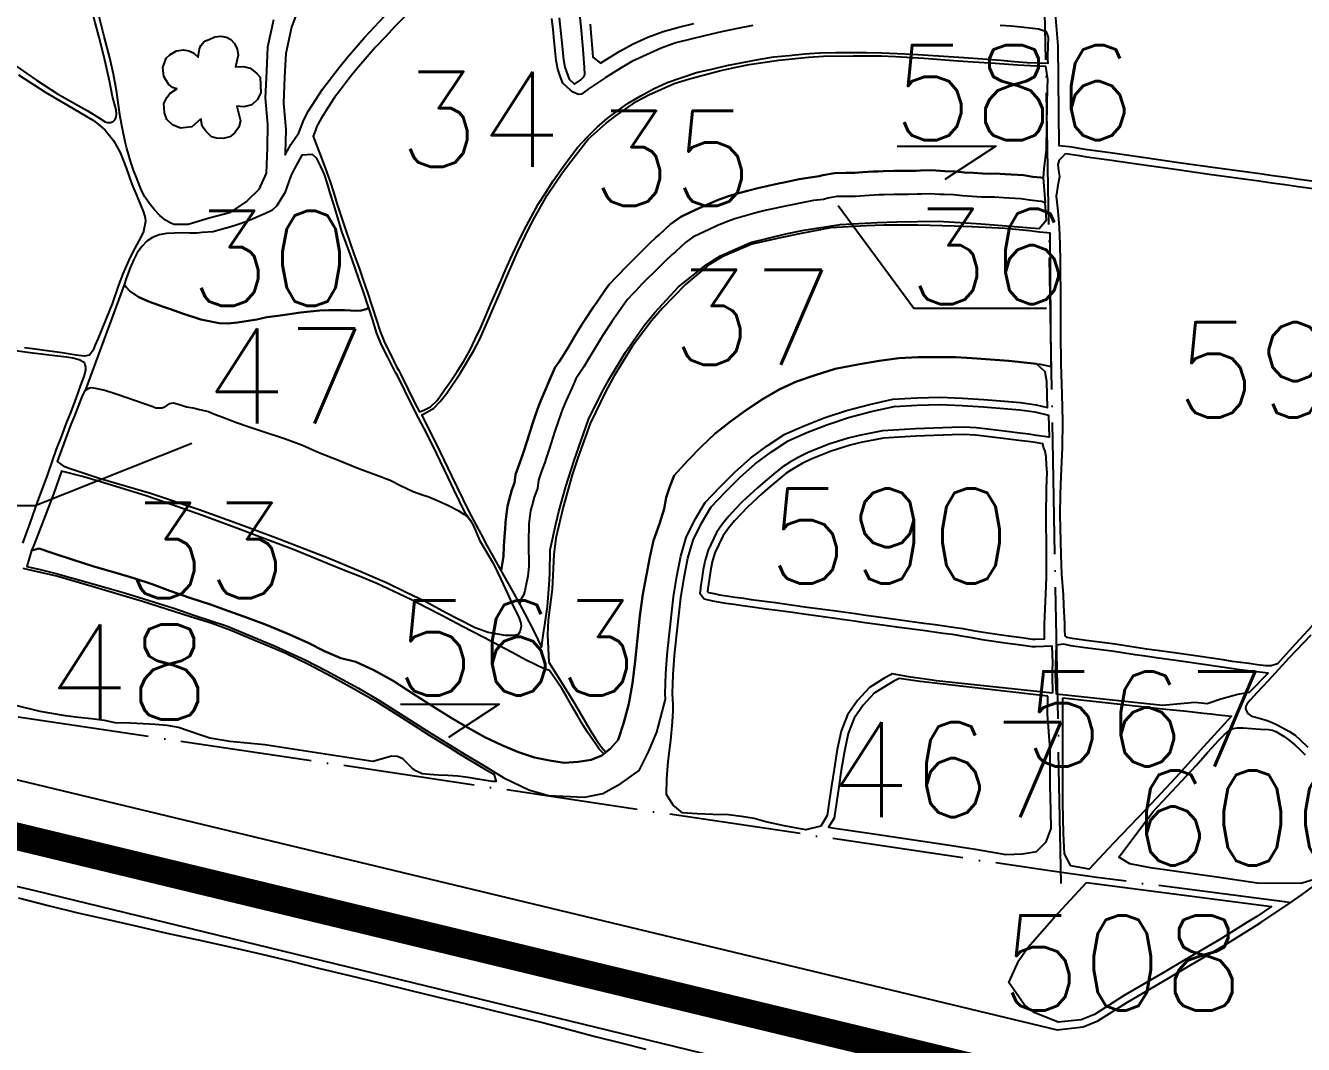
# Model space of a CAD drawing. Extents: x 725464 to 749663, y 7823017 to 7831417.
# Drawn here: x 730743 to 731442, y 7825504 to 7826061 of the extents above; entities that cross this region are included whole.
import ezdxf

# ---------------------------------------------------------------- set-up
doc = ezdxf.new("R2010")
doc.units = 0
doc.header["$MEASUREMENT"] = 0
for name, pattern in [('ACAD_ISO04W100', [30, 24, -3, 0, -3]), ('CENTER2', [1.125, 0.75, -0.125, 0.125, -0.125]), ('CONTINUO', [0]), ('LIN0', [0])]:
    doc.linetypes.add(name, pattern=pattern)
for name, color, linetype, lineweight in [('0114000011', 1, 'Continuous', 25), ('0114000011036', 5, 'Continuous', 25), ('0114000011037', 5, 'Continuous', 25)]:
    doc.layers.add(name, color=color, linetype=linetype, lineweight=lineweight)
for name, color, linetype in [('0114000011030', 5, 'Continuous'), ('0114000011032', 5, 'Continuous'), ('0114000011033', 5, 'Continuous'), ('0114000011034', 5, 'Continuous'), ('0114000011035', 5, 'Continuous'), ('0114000011047', 5, 'Continuous'), ('0114000011048', 5, 'Continuous'), ('0114000011050', 5, 'Continuous'), ('0114000011051', 5, 'Continuous'), ('0114000011068', 5, 'Continuous'), ('0114000011073', 5, 'Continuous'), ('0114000011467', 5, 'Continuous'), ('0114000011508', 5, 'Continuous'), ('0114000011557', 5, 'Continuous'), ('0114000011558', 5, 'Continuous'), ('0114000011563', 5, 'Continuous'), ('0114000011567', 5, 'Continuous'), ('0114000011573', 5, 'Continuous'), ('0114000011584', 5, 'Continuous'), ('0114000011586', 5, 'Continuous'), ('0114000011590', 5, 'Continuous'), ('0114000011591', 5, 'Continuous'), ('0114000011599', 5, 'Continuous'), ('0114000011600', 5, 'Continuous'), ('ESTRADA', 7, 'Continuous'), ('REDE_DE_LUZ', 6, 'Continuous'), ('SEM PLANTIO', 30, 'Continuous'), ('SIMBOLO ARVORE', 118, 'Continuous'), ('TEXTO_NUN_TAL', 7, 'Continuous'), ('TG', 7, 'CONTINUO')]:
    doc.layers.add(name, color=color, linetype=linetype)
doc.styles.add('SIMPLEX', font='simplex', dxfattribs={"height": 0.2})

msp = doc.modelspace()

# ---------------------------------------------------------------- linework, layer by layer
at = {"layer": '0114000011'}
for points in [[(730878.95, 7826063.88), (730875.76, 7826048.88), (730875.09, 7826035.59), (730874.42, 7826021.09), (730875.7, 7826006.58), (730875.46, 7825993.86), (730874.9, 7825979.96), (730871.07, 7825971.1), (730864.35, 7825964.76), (730854.9, 7825958.3), (730843.84, 7825955.36), (730832.4, 7825951.88), (730824.68, 7825951.93), (730822.88, 7825952.57), (730819.91, 7825954.36), (730816.85, 7825956.83), (730813.88, 7825959.98), (730811, 7825963.53), (730808.64, 7825967.07), (730806.81, 7825970.43), (730804, 7825977.6), (730802.46, 7825981.71), (730800.97, 7825985.99), (730798.77, 7825993.56), (730797.97, 7825997.07), (730796.39, 7826004.17), (730795.15, 7826010.82), (730793.13, 7826025.13), (730791.56, 7826034.07), (730789.53, 7826042.99), (730786.42, 7826054.76), (730783.24, 7826067.08)], [(730706.15, 7825656.07), (731307.59, 7825511.6), (731321.77, 7825513.18), (731329.77, 7825516.41), (731346.01, 7825526.71), (731368.42, 7825539.8), (731378.94, 7825545.97), (731398.59, 7825557.54), (731413.43, 7825566.81), (731418.93, 7825570.22), (731435.61, 7825581.4), (731441.57, 7825585.59), (731451.94, 7825593.14)], [(730717.1, 7825173.07), (730801.66, 7825222.07), (730859.56, 7825255.73), (730899, 7825278.66), (731133.08, 7825414.75), (731162.64, 7825432.44), (731226.85, 7825471.05), (730748.72, 7825587.62), (730524.46, 7825639.69)]]:
    msp.add_lwpolyline(points, dxfattribs=at)
at = {"layer": '0114000011030', "flags": 128}
msp.add_lwpolyline([(730931.09, 7825906.3), (730930.38, 7825908.44), (730928.35, 7825914.61), (730925.91, 7825921.59), (730923.46, 7825928.57), (730921.06, 7825935.28), (730918.68, 7825941.72), (730916.31, 7825948.15), (730914.11, 7825955.49), (730911.92, 7825962.83), (730910.04, 7825969.03), (730908.5, 7825974.1), (730906.95, 7825979.18), (730904.85, 7825983.61), (730902.75, 7825988.04), (730900.24, 7825990.15), (730897.33, 7825989.95), (730894.42, 7825989.75), (730892.41, 7825986.15), (730890.41, 7825982.56), (730888.57, 7825978.47), (730885.24, 7825969.28), (730883.06, 7825965.7), (730880.89, 7825962.12), (730878.07, 7825959.55), (730874.61, 7825957.99), (730871.15, 7825956.43), (730867.47, 7825954.91), (730863.79, 7825953.39), (730859.65, 7825951.93), (730855.04, 7825950.53), (730850.43, 7825949.13), (730846.05, 7825947.93), (730840.06, 7825947.59), (730837.06, 7825947.17), (730833.24, 7825947.18), (730829.3, 7825947.33), (730824.88, 7825947.25), (730820.5, 7825946.94), (730816.39, 7825946.21), (730812.81, 7825944.86), (730809.69, 7825942.73), (730806.92, 7825939.91), (730804.5, 7825936.37), (730802.44, 7825932.38), (730800.68, 7825928.2), (730799.22, 7825924.48), (730798.33, 7825921.84), (730797.41, 7825918.86), (730798.59, 7825917.46), (730800.35, 7825915.41), (730805.34, 7825912.22), (730811.24, 7825909.65), (730818.78, 7825906.84), (730823.3, 7825905.35), (730828.67, 7825903.49), (730839.22, 7825899.93), (730849.28, 7825897.93), (730854.15, 7825897.79), (730859.23, 7825898.28), (730869.82, 7825900.05), (730875.35, 7825901.16), (730881.3, 7825902.01), (730887.71, 7825902.86), (730893.8, 7825903.78), (730904.34, 7825904.87), (730909.31, 7825905.16), (730917.89, 7825905.12), (730924.32, 7825904.62), (730926.99, 7825904.85), (730929.61, 7825905.62)], close=True, dxfattribs=at)
at = {"layer": '0114000011032'}
msp.add_lwpolyline([(731446.23, 7825727.46), (731434.36, 7825714.74), (731422.89, 7825702.33), (731416.76, 7825695.8), (731413.05, 7825691.77), (731411.3, 7825689.68), (731410.82, 7825688.64), (731410.66, 7825687.19), (731411.04, 7825685.78), (731411.87, 7825684.55), (731413.07, 7825683.71), (731414.59, 7825682.99), (731416.71, 7825682.31), (731421.87, 7825680.95), (731424.81, 7825679.77), (731427.94, 7825678.31), (731434.68, 7825674.77), (731437.75, 7825672.66), (731440.31, 7825670.39), (731444.64, 7825666.13)], dxfattribs=at)
at = {"layer": '0114000011033', "flags": 128}
msp.add_lwpolyline([(730746.71, 7825773.75), (730750.85, 7825774.84), (730758.29, 7825772.26), (730769.37, 7825768.55), (730780.7, 7825765), (730792.16, 7825761.55), (730802.53, 7825758.55), (730812.67, 7825755.31), (730822.38, 7825751.57), (730833.16, 7825747.84), (730844.49, 7825744.1), (730854.54, 7825740.58), (730864.83, 7825736.89), (730875.58, 7825732.87), (730886.52, 7825728.25), (730897.54, 7825723.32), (730906.84, 7825718.61), (730915.8, 7825714.8), (730924.07, 7825712.81), (730933.91, 7825708.22), (730944.53, 7825702.32), (730955.43, 7825695.32), (730966.04, 7825688.55), (730976.09, 7825682.23), (730985.47, 7825676.74), (730994.51, 7825671.67), (731003.82, 7825667.26), (731012.94, 7825663.37), (731021.68, 7825660.48), (731029.97, 7825658.77), (731038.03, 7825657.63), (731045.66, 7825658.1), (731052.69, 7825659.18), (731058.48, 7825661.5), (731059.58, 7825662.4), (731057.12, 7825665.02), (731055.21, 7825667.71), (731050.75, 7825674.4), (731048.19, 7825678.41), (731045.4, 7825683.09), (731042.36, 7825688.45), (731039.32, 7825693.8), (731036.63, 7825698.2), (731030, 7825707.98), (731027.34, 7825708.87), (731022.1, 7825711.38), (731016.87, 7825713.88), (731009.57, 7825717.84), (731002.26, 7825721.79), (730994.74, 7825725.76), (730986.98, 7825729.74), (730979.23, 7825733.72), (730971.07, 7825738.06), (730962.91, 7825742.4), (730954.18, 7825746.79), (730944.87, 7825751.23), (730935.56, 7825755.68), (730926.72, 7825759.21), (730917.87, 7825762.74), (730908.81, 7825766.39), (730899.52, 7825770.17), (730890.24, 7825773.94), (730880.1, 7825777.8), (730869.96, 7825781.66), (730859.94, 7825785.43), (730850.04, 7825789.11), (730840.14, 7825792.8), (730829.74, 7825796.49), (730819.34, 7825800.18), (730809.4, 7825803.49), (730799.92, 7825806.44), (730790.44, 7825809.38), (730782.52, 7825811.77), (730774.6, 7825814.15), (730763.1, 7825817.13), (730758.92, 7825804.96), (730753.3, 7825790.25), (730747.88, 7825776.66), (730746.71, 7825773.75)], close=True, dxfattribs=at)
at = {"layer": '0114000011034', "flags": 128}
for points in [[(730951.19, 7826066.07), (730945.56, 7826060.34), (730940.17, 7826054.6), (730934.79, 7826048.86), (730930.2, 7826043.58), (730925.62, 7826038.3), (730921.12, 7826032.8), (730916.73, 7826027.09), (730912.33, 7826021.38), (730908.72, 7826015.66), (730905.11, 7826009.94), (730902.78, 7826005.71), (730901.73, 7826002.97), (730900.68, 7826000.24), (730902.56, 7825995.26), (730904.44, 7825990.28), (730906.32, 7825985.29), (730908.2, 7825980.3), (730910.08, 7825975.31), (730911.98, 7825969.08), (730913.87, 7825962.86), (730915.99, 7825956.26), (730918.33, 7825949.27), (730920.67, 7825942.28), (730923.13, 7825935.39), (730925.59, 7825928.51), (730928.05, 7825921.43), (730930.51, 7825914.15), (730932.98, 7825906.88), (730935.11, 7825900.19), (730937.25, 7825893.5), (730939.92, 7825886.97), (730943.11, 7825880.58), (730946.31, 7825874.18), (730947.51, 7825872.03), (730948.72, 7825869.88), (730956.34, 7825854.14), (730958.87, 7825849.55), (730961.21, 7825850.48), (730964.88, 7825852.29), (730968.54, 7825855.76), (730972.17, 7825860.9), (730975.81, 7825866.03), (730979.44, 7825871.6), (730983.08, 7825877.16), (730986.35, 7825883.01), (730989.26, 7825889.14), (730992.16, 7825895.26), (730994.9, 7825901.68), (730997.63, 7825908.11), (731000.54, 7825914.82), (731003.62, 7825921.83), (731006.7, 7825928.84), (731009.72, 7825935.44), (731012.73, 7825942.04), (731016.14, 7825948.89), (731019.94, 7825956), (731023.75, 7825963.1), (731027.89, 7825969.48), (731032.02, 7825975.86), (731036.31, 7825982.06), (731040.74, 7825988.08), (731045.18, 7825994.1), (731050.58, 7825999.59), (731055.98, 7826005.08), (731061.53, 7826009.91), (731067.21, 7826014.08), (731072.9, 7826018.24), (731079.85, 7826022.19), (731086.8, 7826026.13), (731094.29, 7826029.48), (731102.33, 7826032.23), (731110.36, 7826034.99), (731118.67, 7826036.92), (731126.98, 7826038.85), (731135.44, 7826040.56), (731144.06, 7826042.07), (731152.67, 7826043.58), (731161.04, 7826044.38), (731169.4, 7826045.18), (731177.83, 7826045.71), (731186.33, 7826045.94), (731203.26, 7826046), (731211.7, 7826045.81), (731220.13, 7826045.49), (731228.56, 7826045.02), (731236.99, 7826044.56), (731245.41, 7826044.02), (731253.82, 7826043.48), (731261.79, 7826042.91), (731269.31, 7826042.32), (731276.84, 7826041.73), (731283.99, 7826041.07), (731291.14, 7826040.41), (731302.64, 7826040.12), (731302.55, 7826042.12), (731302.57, 7826044.28), (731302.72, 7826049.3), (731302.88, 7826054.32), (731301.81, 7826057.2), (731297.41, 7826058.74), (731292.58, 7826059.29), (731287.75, 7826059.83), (731282.37, 7826060.32), (731276.46, 7826060.74)], [(731141.14, 7826060.78), (731132.73, 7826059.13), (731124.06, 7826057.2), (731115.39, 7826055.27), (731107.19, 7826053.22), (731099, 7826051.18), (731090.93, 7826048.35), (731082.98, 7826044.73), (731075.03, 7826041.11), (731067.69, 7826036.6), (731060.35, 7826032.09), (731054.83, 7826028.51), (731051.13, 7826025.86), (731047.42, 7826023.22), (731045.72, 7826023.06), (731042.83, 7826024.19), (731041.36, 7826025.34), (731037.19, 7826029.19), (731035.86, 7826033.04), (731034.54, 7826036.88), (731033.61, 7826041.52), (731033.09, 7826046.97), (731032.56, 7826052.42), (731031.91, 7826058.49), (731031.26, 7826064.55)]]:
    msp.add_lwpolyline(points, dxfattribs=at)
at = {"layer": '0114000011035'}
msp.add_lwpolyline([(731299.84, 7825977.38), (731298.71, 7825977.53), (731294.36, 7825977.98), (731289.15, 7825978.8), (731279.11, 7825979.38), (731273.67, 7825979.74), (731271.05, 7825979.68), (731266.75, 7825979.78), (731261.84, 7825980.1), (731256.91, 7825980.39), (731251.79, 7825980.93), (731246.15, 7825981.16), (731243.79, 7825981.21), (731238.67, 7825981.6), (731232.89, 7825981.44), (731230.52, 7825981.3), (731225.97, 7825981.25), (731223.58, 7825981.24), (731218.3, 7825981.27), (731212.49, 7825981.07), (731209.64, 7825980.95), (731206.76, 7825980.81), (731201.35, 7825980.45), (731198.98, 7825980.26), (731196.95, 7825980.16), (731192.13, 7825980.11), (731185.76, 7825980), (731179.45, 7825978.81), (731177.44, 7825978.31), (731172.44, 7825977.67), (731166.55, 7825976.68), (731158.11, 7825974.97), (731155.26, 7825974.34), (731143.93, 7825971.79), (731138.23, 7825970.29), (731132.84, 7825968.79), (731127.35, 7825967.15), (731121.84, 7825965.15), (731116.33, 7825962.93), (731111.52, 7825960.69), (731107.13, 7825958.71), (731101.83, 7825956.17), (731096.1, 7825952.14), (731090.11, 7825946.51), (731088.35, 7825944.93), (731084.53, 7825941.33), (731080.69, 7825937.53), (731077.03, 7825933.86), (731075.18, 7825932.08), (731071.29, 7825928.22), (731068.01, 7825924.69), (731066.46, 7825923.17), (731062.64, 7825919.1), (731060.6, 7825916.35), (731055.96, 7825909.61), (731053.6, 7825906.35), (731049.46, 7825900), (731048.05, 7825897.84), (731044.04, 7825891.22), (731042.73, 7825889.02), (731040.15, 7825884.73), (731037.82, 7825880.89), (731035.17, 7825876.88), (731033.11, 7825873.83), (731030.54, 7825868.04), (731027.32, 7825860.75), (731025.2, 7825855.68), (731024.15, 7825852.98), (731022.31, 7825847.86), (731020.7, 7825842.88), (731017.48, 7825833.16), (731015.82, 7825828.06), (731015.15, 7825825.87), (731013.49, 7825821.29), (731011.35, 7825815.19), (731010.75, 7825810.62), (731009.39, 7825806.76), (731007.85, 7825801.37), (731006.96, 7825797.99), (731005.79, 7825789.16), (731005.7, 7825785.13), (731005.5, 7825783.49), (731005.13, 7825778.62), (731004.95, 7825775.97), (731004.75, 7825770.62), (731003.53, 7825762.73), (730998.99, 7825770.85), (730995.93, 7825776.46), (730992.72, 7825782.39), (730986, 7825794.9), (730979.64, 7825808.07), (730976.52, 7825814.58), (730970.4, 7825827.45), (730965.13, 7825838.21), (730960.06, 7825847.92), (730962.01, 7825848.69), (730966.74, 7825851.42), (730970.23, 7825855.16), (730973.84, 7825859.78), (730981.31, 7825870.79), (730988.57, 7825882.96), (730991.8, 7825889.24), (730997.48, 7825902.15), (731003.3, 7825915.71), (731006.3, 7825922.63), (731012.51, 7825936.78), (731018.73, 7825949.72), (731021.94, 7825955.95), (731028.59, 7825967.88), (731037.07, 7825980.29), (731041.56, 7825986.44), (731051, 7825998.62), (731061.01, 7826007.37), (731066.34, 7826011.52), (731077.66, 7826019.37), (731084.23, 7826022.73), (731098.19, 7826029.06), (731106.43, 7826031.64), (731122.86, 7826036), (731131.05, 7826037.78), (731139.18, 7826039.31), (731155.3, 7826041.85), (731171.6, 7826043.43), (731179.75, 7826043.88), (731196.07, 7826044.08), (731211.37, 7826044.05), (731219.09, 7826043.8), (731234.68, 7826042.85), (731251, 7826041.62), (731258.81, 7826041.06), (731273.74, 7826040.08), (731285.95, 7826039.18), (731296.29, 7826038.62), (731301.15, 7826038.4), (731302.23, 7826031.26), (731302.18, 7826026.73), (731302.02, 7826017.17), (731301.78, 7826006.27), (731301.52, 7825992.9), (731300.24, 7825982.28)], close=True, dxfattribs=at)
at = {"layer": '0114000011036'}
msp.add_lwpolyline([(731013.56, 7825744.53), (731016.28, 7825739.32), (731021.5, 7825729.15), (731025.63, 7825720.73), (731026.83, 7825729.68), (731027.32, 7825732.95), (731028.89, 7825743.03), (731029.82, 7825754.9), (731030.12, 7825761.1), (731030.34, 7825773.99), (731033.41, 7825788.07), (731035.12, 7825795.02), (731038.93, 7825808.72), (731043.51, 7825822.91), (731045.99, 7825830.22), (731051.35, 7825845.26), (731058.32, 7825859.7), (731062.36, 7825867.07), (731071.56, 7825882.07), (731081.68, 7825896.61), (731087.48, 7825903.77), (731100.53, 7825917.86), (731115.63, 7825929.94), (731123.49, 7825934.77), (731139.82, 7825942), (731159.18, 7825946.88), (731168.99, 7825948.85), (731188.86, 7825951.87), (731209.22, 7825953.07), (731219.95, 7825953.43), (731242.5, 7825953.68), (731263.44, 7825952.45), (731272.96, 7825951.77), (731297.77, 7825949.65), (731301.7, 7825954.49), (731301.09, 7825963.81), (731298.95, 7825964.52), (731297.18, 7825964.76), (731292.7, 7825965.23), (731287.77, 7825966), (731278.32, 7825966.55), (731273.4, 7825966.87), (731271.06, 7825966.81), (731266.17, 7825966.93), (731261.05, 7825967.26), (731255.86, 7825967.57), (731250.86, 7825968.09), (731245.74, 7825968.31), (731243.17, 7825968.36), (731238.36, 7825968.73), (731233.45, 7825968.59), (731230.99, 7825968.45), (731226.07, 7825968.39), (731223.57, 7825968.38), (731218.48, 7825968.4), (731212.97, 7825968.22), (731210.24, 7825968.11), (731207.51, 7825967.97), (731202.3, 7825967.63), (731199.82, 7825967.42), (731197.32, 7825967.3), (731192.31, 7825967.25), (731187.07, 7825967.16), (731182.2, 7825966.24), (731179.83, 7825965.65), (731174.33, 7825964.95), (731168.9, 7825964.03), (731160.76, 7825962.38), (731158.04, 7825961.79), (731146.99, 7825959.3), (731141.59, 7825957.87), (731136.4, 7825956.43), (731131.38, 7825954.94), (731126.44, 7825953.14), (731121.45, 7825951.13), (731116.87, 7825948.99), (731112.54, 7825947.05), (731108.35, 7825945.04), (731104.24, 7825942.15), (731098.81, 7825937.04), (731097.06, 7825935.47), (731093.47, 7825932.08), (731089.77, 7825928.42), (731086.04, 7825924.69), (731084.17, 7825922.88), (731080.53, 7825919.28), (731077.23, 7825915.71), (731075.64, 7825914.16), (731072.53, 7825910.85), (731071.07, 7825908.87), (731066.47, 7825902.2), (731064.21, 7825899.06), (731058.94, 7825890.99), (731055.07, 7825884.61), (731051.16, 7825878.08), (731048.69, 7825874.02), (731045.87, 7825869.74), (731044.4, 7825867.57), (731042.29, 7825862.82), (731039.14, 7825855.68), (731037.13, 7825850.87), (731036.2, 7825848.47), (731034.48, 7825843.7), (731032.93, 7825838.89), (731029.7, 7825829.15), (731028.09, 7825824.19), (731027.35, 7825821.79), (731025.6, 7825816.97), (731023.92, 7825812.19), (731023.33, 7825807.61), (731021.64, 7825802.85), (731020.25, 7825797.97), (731019.6, 7825795.5), (731018.63, 7825788.17), (731018.44, 7825777.88), (731018.59, 7825764.99), (731018.01, 7825759.7), (731017.05, 7825754.34), (731016.49, 7825751.68), (731015.64, 7825749.33), (731014.48, 7825747.29)], close=True, dxfattribs=at)
at = {"layer": '0114000011037'}
msp.add_lwpolyline([(731060.84, 7825663.44), (731063.23, 7825665.41), (731067.45, 7825670.13), (731070.54, 7825679.69), (731073.28, 7825689.84), (731075.29, 7825701.17), (731076.77, 7825713.2), (731077.99, 7825725.57), (731079.35, 7825737.97), (731080.93, 7825749.77), (731082.93, 7825760.4), (731084.88, 7825769.99), (731086.82, 7825779.06), (731090.15, 7825788.33), (731092.72, 7825796.53), (731093.76, 7825802.59), (731095.72, 7825808.66), (731098.14, 7825814.72), (731105.58, 7825822.83), (731113.05, 7825830.57), (731120.59, 7825837.57), (731128.94, 7825844.21), (731137.69, 7825850.66), (731146.75, 7825856.61), (731155.84, 7825861.93), (731165.02, 7825865.99), (731175.32, 7825869.61), (731186.18, 7825873.01), (731198.51, 7825875.32), (731210.28, 7825877.36), (731220.96, 7825878.85), (731231.63, 7825879.44), (731252.1, 7825879.3), (731261.14, 7825878.92), (731268.66, 7825878.37), (731281.19, 7825877.39), (731296.36, 7825875.68), (731298.25, 7825875.48), (731304.32, 7825874.3), (731303.7, 7825947.2), (731302.12, 7825947.34), (731297.86, 7825947.81), (731292.4, 7825948.38), (731279.06, 7825949.72), (731260.9, 7825950.66), (731251.36, 7825951.03), (731231.37, 7825951.59), (731212.71, 7825951.56), (731203.16, 7825951.27), (731183.66, 7825950.13), (731166.59, 7825946.83), (731157.98, 7825945.05), (731140.64, 7825941.25), (731124.31, 7825934.25), (731117.06, 7825929.83), (731104.37, 7825919.14), (731091.54, 7825906.04), (731085.7, 7825899.26), (731075.18, 7825885.23), (731065.36, 7825869.17), (731060.76, 7825860.76), (731052.17, 7825843.16), (731045.38, 7825824.26), (731042.42, 7825815.11), (731037.35, 7825797.4), (731033.47, 7825780.36), (731032.29, 7825771.39), (731031.47, 7825752.56), (731029.24, 7825735.57), (731028.86, 7825727.6), (731029.57, 7825712.69), (731038.58, 7825698.43), (731043.23, 7825690.81), (731052.79, 7825674.56), (731055.05, 7825670.89), (731056.56, 7825668.63), (731058.39, 7825666.05)], close=True, dxfattribs=at)
at = {"layer": '0114000011047'}
msp.add_lwpolyline([(730944.57, 7825873.26), (730941.35, 7825879.7), (730938.12, 7825886.15), (730935.4, 7825892.83), (730933.24, 7825899.59), (730931.09, 7825906.3), (730929.61, 7825905.62), (730926.99, 7825904.85), (730924.32, 7825904.62), (730917.89, 7825905.12), (730909.31, 7825905.16), (730904.34, 7825904.87), (730893.8, 7825903.78), (730887.71, 7825902.86), (730881.3, 7825902.01), (730875.35, 7825901.16), (730869.82, 7825900.05), (730859.23, 7825898.28), (730854.15, 7825897.79), (730849.28, 7825897.93), (730839.22, 7825899.93), (730828.67, 7825903.49), (730823.3, 7825905.35), (730818.78, 7825906.84), (730811.24, 7825909.65), (730805.34, 7825912.22), (730800.35, 7825915.41), (730798.59, 7825917.46), (730797.41, 7825918.86), (730776.05, 7825861.11), (730777.95, 7825862.43), (730779.11, 7825862.8), (730780.54, 7825862.66), (730786.68, 7825861.25), (730792.33, 7825859.56), (730799.32, 7825857.16), (730804.02, 7825855.52), (730808.9, 7825853.84), (730812.99, 7825852.32), (730814.7, 7825851.71), (730816.33, 7825851.61), (730818.04, 7825851.76), (730819.35, 7825852.26), (730820.6, 7825852.96), (730822.25, 7825854.03), (730823.18, 7825854.22), (730824.39, 7825854.36), (730827.66, 7825853.45), (730831.47, 7825852.2), (730835.07, 7825851.73), (730838.58, 7825850.76), (730843.46, 7825849.58), (730845.88, 7825848.62), (730852.22, 7825846.17), (730858.71, 7825843.61), (730865.63, 7825841.28), (730872.72, 7825838.91), (730885.61, 7825834.81), (730894.87, 7825831.21), (730903.75, 7825827.2), (730914.57, 7825822.97), (730925.68, 7825818.44), (730936.05, 7825814.72), (730942.76, 7825812.13), (730948.44, 7825809.17), (730955.39, 7825805.91), (730959.9, 7825804.35), (730963.95, 7825803.05), (730969.05, 7825800.9), (730974.71, 7825798.27), (730980.07, 7825795.47), (730983.07, 7825793.48), (730985.2, 7825791.84), (730986.69, 7825790.14), (730983.99, 7825793.87), (730977.61, 7825807.09), (730974.48, 7825813.6), (730968.36, 7825826.47), (730963.11, 7825837.19), (730958.39, 7825846.23), (730954.59, 7825853.23), (730946.97, 7825868.97), (730945.79, 7825871.07)], close=True, dxfattribs=at)
at = {"layer": '0114000011048'}
msp.add_lwpolyline([(730741.85, 7825764.01), (730745.03, 7825763.29), (730760.97, 7825759.57), (730780.38, 7825754.05), (730807.42, 7825746.04), (730833.58, 7825737.64), (730844.84, 7825734.04), (730855.23, 7825730.35), (730864.42, 7825726.51), (730869.17, 7825724.51), (730879.7, 7825720.12), (730885.7, 7825717.5), (730898.1, 7825711.43), (730910.51, 7825704.99), (730922.8, 7825698.27), (730934.96, 7825691.27), (730946.83, 7825683.83), (730958.41, 7825676.3), (730964.21, 7825672.69), (730969.81, 7825669.23), (730975.21, 7825665.86), (730980.43, 7825662.64), (730985.55, 7825659.63), (730990.38, 7825656.68), (730995.01, 7825653.98), (730999.43, 7825651.28), (731000.77, 7825647.35), (730998.56, 7825647.34), (730995.35, 7825647.83), (730990.71, 7825648.72), (730985.47, 7825649.56), (730979.85, 7825650.2), (730974.26, 7825650.61), (730969.02, 7825650.9), (730964.31, 7825651.14), (730960.34, 7825651.61), (730957.21, 7825652.94), (730954.78, 7825654.67), (730952.99, 7825656.56), (730951.33, 7825658.2), (730949.71, 7825659.68), (730946.88, 7825661.02), (730943.47, 7825661.24), (730936.65, 7825659.17), (730933.32, 7825658.23), (730893.11, 7825664.49), (730874.27, 7825667.48), (730855.09, 7825669.28), (730844.21, 7825671.04), (730838.76, 7825672.79), (730832.92, 7825674.92), (730826.98, 7825676.89), (730820.77, 7825678.04), (730814.34, 7825678.52), (730807.74, 7825678.83), (730800.82, 7825679.22), (730792.46, 7825679.49), (730786.61, 7825680.73), (730779.43, 7825681.63), (730772.28, 7825682.41), (730765.28, 7825683.28), (730751.32, 7825685.61), (730738.1, 7825688.83)], dxfattribs=at)
at = {"layer": '0114000011050'}
msp.add_lwpolyline([(730734.52, 7826041.18), (730744.12, 7826034.4), (730749.39, 7826030.79), (730760.87, 7826023.4), (730772.15, 7826017.01), (730777.06, 7826014.24), (730780.96, 7826011.91), (730783.82, 7826010.02), (730786.94, 7826008.01), (730788.24, 7826007.64), (730789.88, 7826007.67), (730791.27, 7826008.16), (730792.42, 7826009.33), (730792.99, 7826010.72), (730793.19, 7826012.36), (730792.89, 7826014.62), (730791.03, 7826021.98), (730789.29, 7826030.51), (730786.34, 7826043.32), (730783.58, 7826054.2), (730779.18, 7826071.21)], dxfattribs=at)
at = {"layer": '0114000011051'}
msp.add_lwpolyline([(730739.62, 7826033.76), (730754.54, 7826024.04), (730764.07, 7826018.46), (730772.57, 7826013.56), (730780.53, 7826008.81), (730784.03, 7826006.08), (730786.96, 7826003.42), (730789.37, 7826000.64), (730791.51, 7825997.79), (730795.14, 7825991.36), (730798.5, 7825982.82), (730801.54, 7825973.97), (730803.09, 7825970.12), (730805.94, 7825963.63), (730807.95, 7825958.68), (730808.84, 7825955.47), (730808.95, 7825953.48), (730807.9, 7825948.12), (730806.47, 7825945.04), (730803.24, 7825938.92), (730800.4, 7825933.69), (730796.54, 7825924.89), (730794.19, 7825918.74), (730790.74, 7825908.57), (730787.83, 7825901.4), (730784.84, 7825893.73), (730783.13, 7825889.72), (730781.56, 7825886.07), (730780.38, 7825883.2), (730778.4, 7825880.52), (730775.72, 7825879.88), (730771.01, 7825880.48), (730763.4, 7825881.66), (730753.83, 7825883.02), (730748.65, 7825883.66), (730742.86, 7825884.47)], dxfattribs=at)
at = {"layer": '0114000011068'}
msp.add_lwpolyline([(730728.68, 7825884.34), (730744.4, 7825882.14), (730756.4, 7825880.59), (730765.76, 7825879.52), (730769.29, 7825878.93), (730772.66, 7825878.08), (730775.38, 7825876.64), (730775.83, 7825875.19), (730776.24, 7825873.86), (730776.17, 7825872.3), (730775.24, 7825868.79), (730773.48, 7825864.01), (730770.91, 7825856.73), (730767.71, 7825848.54), (730765.88, 7825843.76), (730762.93, 7825835.77), (730760.15, 7825829.08), (730755.54, 7825815.71), (730754.17, 7825811.81), (730749.87, 7825800.56), (730745.68, 7825788.62), (730741.65, 7825777.72)], dxfattribs=at)
at = {"layer": '0114000011073'}
msp.add_lwpolyline([(731305.16, 7826082.53), (731307.9, 7826049.54), (731308.42, 7825995.02), (731314.22, 7825994.52), (731316.6, 7825994.12), (731320.44, 7825993.53), (731324.25, 7825992.93), (731336.59, 7825991.27), (731342.87, 7825990.39), (731355.52, 7825988.57), (731374.05, 7825985.88), (731391.33, 7825983.46), (731418.34, 7825979.76), (731425.59, 7825978.75), (731432.85, 7825977.74), (731439.94, 7825976.73), (731446.84, 7825975.71)], dxfattribs=at)
at = {"layer": '0114000011467', "flags": 128}
msp.add_lwpolyline([(731302.52, 7825694.09), (731245.29, 7825700.51), (731232.66, 7825702.07), (731221.14, 7825703.71), (731218.33, 7825702.22), (731215.44, 7825700.58), (731207.49, 7825695.7), (731201.53, 7825689.12), (731196.49, 7825681.94), (731193.37, 7825673.69), (731191.19, 7825664.03), (731189.52, 7825653.59), (731188.18, 7825644.48), (731186.89, 7825635.82), (731185.56, 7825627.4), (731182.56, 7825622.31), (731185.86, 7825621.87), (731203.55, 7825619.26), (731246.3, 7825612.92), (731262.69, 7825610.41), (731279.58, 7825607.53), (731288.64, 7825607.72), (731296.3, 7825609.11), (731301.53, 7825614.33), (731304.31, 7825621.63), (731304.21, 7825631.36), (731303.77, 7825645.35), (731303.68, 7825665.12), (731302.29, 7825684.1)], close=True, dxfattribs=at)
at = {"layer": '0114000011508', "flags": 128}
msp.add_lwpolyline([(731323.69, 7825592.11), (731424.75, 7825578.93), (731416.76, 7825573.59), (731411.32, 7825570.21), (731396.51, 7825560.96), (731376.91, 7825549.42), (731366.4, 7825543.25), (731343.93, 7825530.12), (731327.94, 7825519.98), (731320.78, 7825517.09), (731308.15, 7825515.69), (731295.03, 7825521.02), (731289.62, 7825525.36), (731281.13, 7825537.43), (731286.58, 7825549.56), (731291.56, 7825556.66), (731306.02, 7825572.94)], close=True, dxfattribs=at)
at = {"layer": '0114000011557', "flags": 128}
msp.add_lwpolyline([(731035.24, 7826064.95), (731036.54, 7826052.83), (731037.58, 7826042.11), (731038.41, 7826037.93), (731040.64, 7826031.45), (731043.69, 7826028.63), (731047.12, 7826031.04), (731048.66, 7826032.62), (731049.24, 7826033.77), (731049.06, 7826037.87), (731048.79, 7826042.42), (731048.37, 7826047.83), (731047.31, 7826059.98), (731045, 7826080.41)], dxfattribs=at)
at = {"layer": '0114000011558', "flags": 128}
msp.add_lwpolyline([(731052.25, 7826061.43), (731052.72, 7826054.57), (731053.2, 7826048.29), (731053.72, 7826043.35), (731057.87, 7826040.06), (731062.79, 7826043.27), (731068.49, 7826046.76), (731075.77, 7826050.79), (731083.78, 7826054.29), (731092.15, 7826057.53), (731100.75, 7826059.83), (731108.87, 7826061.89)], dxfattribs=at)
at = {"layer": '0114000011563', "flags": 128}
msp.add_lwpolyline([(730976.09, 7825682.23), (730966.04, 7825688.55), (730955.43, 7825695.32), (730944.53, 7825702.32), (730933.91, 7825708.22), (730924.07, 7825712.81), (730915.8, 7825714.8), (730906.84, 7825718.61), (730897.54, 7825723.32), (730886.52, 7825728.25), (730875.58, 7825732.87), (730864.83, 7825736.89), (730854.54, 7825740.58), (730844.49, 7825744.1), (730833.16, 7825747.84), (730822.38, 7825751.57), (730812.67, 7825755.31), (730802.53, 7825758.55), (730792.16, 7825761.55), (730780.7, 7825765), (730769.37, 7825768.55), (730758.29, 7825772.26), (730750.85, 7825774.84), (730746.7, 7825773.75), (730744.09, 7825764.88), (730751.45, 7825763.24), (730760.09, 7825761.18), (730768.52, 7825758.8), (730777.59, 7825756.18), (730787.39, 7825753.49), (730797.47, 7825750.45), (730808.01, 7825747.28), (730824.41, 7825742.09), (730835.38, 7825738.38), (730853.23, 7825732.5), (730879.96, 7825721.44), (730896.39, 7825713.88), (730907.91, 7825707.93), (730925.43, 7825698.31), (730936.59, 7825691.88), (730952.66, 7825681.67), (730962.73, 7825675.2), (730973.25, 7825668.6), (730983.74, 7825662.2), (730993.2, 7825656.66), (731005.04, 7825649.42), (731018.58, 7825642.79), (731029.32, 7825639.73), (731049.13, 7825638.81), (731059.03, 7825640.82), (731068.97, 7825646.21), (731078.93, 7825653.29), (731084.16, 7825663.62), (731088.62, 7825674.25), (731093.34, 7825692.46), (731093.15, 7825695.52), (731093.58, 7825706.16), (731094.25, 7825716.61), (731095.39, 7825726.83), (731097.82, 7825748.36), (731099.59, 7825759.58), (731101.76, 7825770.48), (731104.76, 7825780.82), (731109.47, 7825790.5), (731115.1, 7825799.94), (731123.22, 7825808.41), (731131.3, 7825816.42), (731139.88, 7825824.13), (731149.05, 7825830.88), (731158.64, 7825837.24), (731169.21, 7825841.83), (731180.16, 7825846.18), (731192.35, 7825850.23), (731204.88, 7825853.51), (731217.8, 7825856.45), (731230.84, 7825857.22), (731243.53, 7825857.54), (731255.89, 7825856.99), (731267.52, 7825856.22), (731278.82, 7825855.32), (731287.6, 7825854.52), (731296.14, 7825853.38), (731302.26, 7825851.93), (731302, 7825866.11), (731301.11, 7825871.41), (731296.36, 7825875.68), (731281.19, 7825877.39), (731268.66, 7825878.37), (731261.14, 7825878.92), (731252.1, 7825879.3), (731231.63, 7825879.44), (731220.96, 7825878.85), (731210.28, 7825877.36), (731198.51, 7825875.32), (731186.18, 7825873.01), (731175.32, 7825869.61), (731165.02, 7825865.99), (731155.84, 7825861.93), (731146.75, 7825856.61), (731137.69, 7825850.66), (731128.94, 7825844.21), (731120.59, 7825837.57), (731113.05, 7825830.57), (731105.58, 7825822.83), (731098.14, 7825814.72), (731095.72, 7825808.66), (731093.76, 7825802.59), (731092.72, 7825796.53), (731090.15, 7825788.33), (731086.82, 7825779.06), (731084.88, 7825769.99), (731082.93, 7825760.4), (731080.93, 7825749.77), (731079.35, 7825737.97), (731077.99, 7825725.57), (731076.77, 7825713.2), (731075.29, 7825701.17), (731073.28, 7825689.84), (731070.54, 7825679.69), (731067.45, 7825670.13), (731063.23, 7825665.41), (731058.48, 7825661.5), (731052.69, 7825659.18), (731045.66, 7825658.1), (731038.03, 7825657.63), (731029.97, 7825658.77), (731021.68, 7825660.48), (731012.94, 7825663.37), (731003.82, 7825667.26), (730994.51, 7825671.67), (730985.47, 7825676.74)], close=True, dxfattribs=at)
at = {"layer": '0114000011567'}
msp.add_lwpolyline([(731310.77, 7825693.16), (731365.2, 7825687.06), (731378.47, 7825685.82), (731387.63, 7825684.78), (731391.64, 7825684.35), (731395.75, 7825683.79), (731402.9, 7825683.1), (731387.57, 7825666.37), (731372.21, 7825649.42), (731356.22, 7825632.31), (731338.46, 7825613.61), (731325.02, 7825599.42), (731315.01, 7825601.26), (731311.64, 7825607.84), (731311.05, 7825618.84), (731310.65, 7825635.7), (731310.73, 7825653.58), (731310.69, 7825674.66)], close=True, dxfattribs=at)
at = {"layer": '0114000011573', "flags": 128}
msp.add_lwpolyline([(730739.5, 7825583.84), (730755.76, 7825579.62), (730772.03, 7825575.59), (730788.31, 7825571.94), (730804.5, 7825568.23), (730820.66, 7825564.48), (730837.78, 7825560.76), (730855.08, 7825556.94), (730872.7, 7825552.95), (730888.61, 7825549.07), (730903.68, 7825545.25), (730920.55, 7825541.21), (730937.22, 7825537.2), (730953.45, 7825533.24), (730969.04, 7825529.49), (730984.31, 7825525.84), (730999.1, 7825522.16), (731013.42, 7825518.62), (731026.81, 7825515.4), (731040.73, 7825511.78), (731054.92, 7825507.95), (731068.96, 7825504.41), (731082.68, 7825501)], dxfattribs=at)
at = {"layer": '0114000011584', "flags": 128}
msp.add_lwpolyline([(730898.18, 7826085.05), (730888.81, 7826059.84), (730885.75, 7826045.43), (730885.1, 7826032.48), (730884.44, 7826018.25), (730885.72, 7826003.79), (730885.47, 7825990.82), (730885.44, 7825990.08), (730888.56, 7825995.67), (730892.82, 7826002.09), (730895.51, 7826009.09), (730898.22, 7826014.01), (730905.76, 7826025.97), (730914.86, 7826037.78), (730919.5, 7826043.45), (730928.85, 7826054.22), (730939.79, 7826065.88)], dxfattribs=at)
at = {"layer": '0114000011586'}
msp.add_lwpolyline([(731003.53, 7825762.73), (731004.75, 7825770.62), (731004.95, 7825775.97), (731005.13, 7825778.62), (731005.5, 7825783.49), (731005.7, 7825785.13), (731005.79, 7825789.16), (731006.96, 7825797.99), (731007.85, 7825801.37), (731009.39, 7825806.76), (731010.75, 7825810.62), (731011.35, 7825815.19), (731013.49, 7825821.29), (731015.15, 7825825.87), (731015.82, 7825828.06), (731017.48, 7825833.16), (731020.7, 7825842.88), (731022.31, 7825847.86), (731024.15, 7825852.98), (731025.2, 7825855.68), (731027.32, 7825860.75), (731030.54, 7825868.04), (731033.11, 7825873.83), (731035.17, 7825876.88), (731037.82, 7825880.89), (731040.15, 7825884.73), (731042.73, 7825889.02), (731044.04, 7825891.22), (731048.05, 7825897.84), (731049.46, 7825900), (731053.6, 7825906.35), (731055.96, 7825909.61), (731060.6, 7825916.35), (731062.64, 7825919.1), (731066.46, 7825923.17), (731068.01, 7825924.69), (731071.29, 7825928.22), (731075.18, 7825932.08), (731077.03, 7825933.86), (731080.69, 7825937.53), (731084.53, 7825941.33), (731088.35, 7825944.93), (731090.11, 7825946.51), (731096.1, 7825952.14), (731101.83, 7825956.17), (731107.13, 7825958.71), (731111.52, 7825960.69), (731116.33, 7825962.93), (731121.84, 7825965.15), (731127.35, 7825967.15), (731132.84, 7825968.79), (731138.23, 7825970.29), (731143.93, 7825971.79), (731155.26, 7825974.34), (731158.11, 7825974.97), (731166.55, 7825976.68), (731172.44, 7825977.67), (731177.44, 7825978.31), (731179.45, 7825978.81), (731185.76, 7825980), (731192.13, 7825980.11), (731196.95, 7825980.16), (731198.98, 7825980.26), (731201.35, 7825980.45), (731206.76, 7825980.81), (731209.64, 7825980.95), (731212.49, 7825981.07), (731218.3, 7825981.27), (731223.58, 7825981.24), (731225.97, 7825981.25), (731230.52, 7825981.3), (731232.89, 7825981.44), (731238.67, 7825981.6), (731243.79, 7825981.21), (731246.15, 7825981.16), (731251.79, 7825980.93), (731256.91, 7825980.39), (731261.84, 7825980.1), (731266.75, 7825979.78), (731271.05, 7825979.68), (731273.67, 7825979.74), (731279.11, 7825979.38), (731289.15, 7825978.8), (731294.36, 7825977.98), (731298.71, 7825977.53), (731299.84, 7825977.38), (731301.09, 7825963.81), (731298.95, 7825964.52), (731297.18, 7825964.76), (731292.7, 7825965.23), (731287.77, 7825966), (731278.32, 7825966.55), (731273.4, 7825966.87), (731271.06, 7825966.81), (731266.17, 7825966.93), (731261.05, 7825967.26), (731255.86, 7825967.57), (731250.86, 7825968.09), (731245.74, 7825968.31), (731243.17, 7825968.36), (731238.36, 7825968.73), (731233.45, 7825968.59), (731230.99, 7825968.45), (731226.07, 7825968.39), (731223.57, 7825968.38), (731218.48, 7825968.4), (731212.97, 7825968.22), (731210.24, 7825968.11), (731207.51, 7825967.97), (731202.3, 7825967.63), (731199.82, 7825967.42), (731197.32, 7825967.3), (731192.31, 7825967.25), (731187.07, 7825967.16), (731182.2, 7825966.24), (731179.83, 7825965.65), (731174.33, 7825964.95), (731168.9, 7825964.03), (731160.76, 7825962.38), (731158.04, 7825961.79), (731146.99, 7825959.3), (731141.59, 7825957.87), (731136.4, 7825956.43), (731131.38, 7825954.94), (731126.44, 7825953.14), (731121.45, 7825951.13), (731116.87, 7825948.99), (731112.54, 7825947.05), (731108.35, 7825945.04), (731104.24, 7825942.15), (731098.81, 7825937.04), (731097.06, 7825935.47), (731093.47, 7825932.08), (731089.77, 7825928.42), (731086.04, 7825924.69), (731084.17, 7825922.88), (731080.53, 7825919.28), (731077.23, 7825915.71), (731075.64, 7825914.16), (731072.53, 7825910.85), (731071.07, 7825908.87), (731066.47, 7825902.2), (731064.21, 7825899.06), (731058.94, 7825890.99), (731055.07, 7825884.61), (731051.16, 7825878.08), (731048.69, 7825874.02), (731045.87, 7825869.74), (731044.4, 7825867.57), (731042.29, 7825862.82), (731039.14, 7825855.68), (731037.13, 7825850.87), (731036.2, 7825848.47), (731034.48, 7825843.7), (731032.93, 7825838.89), (731029.7, 7825829.15), (731028.09, 7825824.19), (731027.35, 7825821.79), (731025.6, 7825816.97), (731023.92, 7825812.19), (731023.33, 7825807.61), (731021.64, 7825802.85), (731020.25, 7825797.97), (731019.6, 7825795.5), (731018.63, 7825788.17), (731018.44, 7825777.88), (731018.59, 7825764.99), (731018.01, 7825759.7), (731017.05, 7825754.34), (731016.49, 7825751.68), (731015.64, 7825749.33), (731014.48, 7825747.29), (731013.56, 7825744.53), (731011.51, 7825748.45)], close=True, dxfattribs=at)
at = {"layer": '0114000011590', "linetype": 'CONTINUO', "flags": 128}
msp.add_lwpolyline([(731215.2, 7825736.64), (731221.79, 7825735.75), (731234.6, 7825734), (731240.94, 7825733.13), (731245.81, 7825732.47), (731250.68, 7825731.82), (731255.94, 7825731), (731261.61, 7825730.01), (731267.28, 7825729.01), (731272.18, 7825728.29), (731277.09, 7825727.58), (731282.45, 7825726.82), (731288.26, 7825726.02), (731294.07, 7825725.23), (731295.63, 7825725.26), (731300.61, 7825725.44), (731300.6, 7825727.69), (731300.69, 7825733.21), (731300.9, 7825737.51), (731301.11, 7825741.82), (731301.58, 7825754.14), (731301.67, 7825759.44), (731301.79, 7825769.69), (731301.77, 7825780.01), (731301.65, 7825785.79), (731301.53, 7825791.57), (731301.6, 7825797.21), (731301.68, 7825802.86), (731301.8, 7825807.79), (731301.96, 7825812.03), (731302.12, 7825816.26), (731301.84, 7825820.56), (731301.55, 7825824.85), (731301.01, 7825828.04), (731300.2, 7825830.13), (731299.8, 7825832.05), (731295.68, 7825832.63), (731291.57, 7825833.22), (731286.69, 7825833.87), (731281.03, 7825834.61), (731269.15, 7825836.03), (731262.92, 7825836.72), (731256.58, 7825837.04), (731250.13, 7825836.99), (731230.26, 7825836.24), (731218.29, 7825835.47), (731212.54, 7825835.08), (731200.13, 7825832.63), (731194.43, 7825831.21), (731184.06, 7825827.98), (731173.07, 7825823.6), (731168.15, 7825821.21), (731163.78, 7825818.62), (731159.42, 7825816.02), (731155, 7825812.31), (731150.57, 7825808.6), (731146.33, 7825804.88), (731138.19, 7825797.4), (731134.62, 7825793.62), (731131.05, 7825789.84), (731127.79, 7825785.82), (731124.82, 7825781.56), (731120.41, 7825772.35), (731118.97, 7825767.4), (731117.91, 7825762.5), (731117.24, 7825757.65), (731116.57, 7825752.8), (731116.46, 7825752.1), (731116.35, 7825751.4), (731116.82, 7825750.78), (731119.91, 7825750.14), (731122.99, 7825749.5), (731126.83, 7825748.85), (731131.41, 7825748.21), (731136, 7825747.56), (731140.27, 7825746.95), (731148.97, 7825745.74), (731153.59, 7825745.17), (731162.18, 7825744), (731170.82, 7825742.77), (731186.69, 7825740.62), (731191.9, 7825739.89), (731197.33, 7825739.13), (731202.97, 7825738.33), (731208.6, 7825737.53)], close=True, dxfattribs=at)
at = {"layer": '0114000011591', "linetype": 'CONTINUO', "flags": 128}
msp.add_lwpolyline([(731312.22, 7825990.67), (731313.72, 7825990.54), (731315.97, 7825990.17), (731319.82, 7825989.57), (731323.67, 7825988.97), (731336.05, 7825987.3), (731342.31, 7825986.43), (731354.95, 7825984.61), (731373.48, 7825981.92), (731390.78, 7825979.49), (731417.79, 7825975.79), (731425.04, 7825974.78), (731432.29, 7825973.78), (731439.36, 7825972.77), (731446.25, 7825971.75), (731453.13, 7825970.74), (731460.04, 7825969.79), (731466.95, 7825968.84), (731473.88, 7825967.86), (731487.79, 7825965.85), (731501, 7825964.03), (731514.45, 7825962.07), (731535.77, 7825959.37), (731543.18, 7825958.38), (731558.27, 7825956.09), (731574.1, 7825953.72), (731581.8, 7825952.61), (731589.29, 7825951.58), (731602.93, 7825949.66), (731609.08, 7825948.76), (731614.89, 7825947.94), (731620.35, 7825947.18), (731625.81, 7825946.43), (731628.9, 7825946.12), (731631.99, 7825945.81), (731634.19, 7825945.2), (731635.51, 7825944.3), (731636.83, 7825943.4), (731636.43, 7825942.08), (731636.02, 7825940.75), (731634.56, 7825938.7), (731632.06, 7825935.91), (731629.56, 7825933.13), (731626.93, 7825930.05), (731624.29, 7825926.97), (731617.03, 7825918.83), (731607.78, 7825908.98), (731597.19, 7825897.98), (731586.5, 7825886.72), (731576.59, 7825875.81), (731571.48, 7825870.26), (731566.22, 7825864.62), (731560.95, 7825858.97), (731556.48, 7825853.88), (731547.71, 7825843.88), (731543.59, 7825839.15), (731535.51, 7825830.11), (731531.55, 7825825.79), (731523.42, 7825816.69), (731519.31, 7825812.07), (731508.59, 7825800.25), (731503.13, 7825794.32), (731497.58, 7825788.35), (731492.04, 7825782.38), (731486.98, 7825776.75), (731481.93, 7825771.12), (731476.99, 7825765.68), (731472.17, 7825760.42), (731463.21, 7825750.68), (731454.95, 7825741.6), (731450.87, 7825736.93), (731446.8, 7825732.27), (731442.47, 7825727.56), (731438.14, 7825722.85), (731434.39, 7825718.75), (731431.2, 7825715.24), (731428.01, 7825711.74), (731424.58, 7825710.65), (731421.85, 7825710.58), (731416.94, 7825711.24), (731412.52, 7825711.81), (731408.1, 7825712.39), (731403.36, 7825713.05), (731398.31, 7825713.8), (731378.1, 7825716.79), (731373.06, 7825717.53), (731362.26, 7825719.02), (731356.51, 7825719.77), (731350.76, 7825720.59), (731345.01, 7825721.48), (731339.26, 7825722.36), (731333.69, 7825723.09), (731323.42, 7825724.47), (731315.76, 7825725.56), (731313.03, 7825726.11), (731311.92, 7825727.02), (731311.82, 7825730.27), (731311.71, 7825733.51), (731311.28, 7825743.7), (731311.02, 7825749.4), (731310.18, 7825760.78), (731309.69, 7825771.31), (731309.24, 7825793.28), (731309.35, 7825804.3), (731309.77, 7825814.34), (731310.45, 7825829.78), (731310.71, 7825844.47), (731310.29, 7825859.19), (731309.76, 7825875.76), (731309.53, 7825892.11), (731309.65, 7825903.28), (731309.63, 7825914.96), (731309.48, 7825926.48), (731309.46, 7825931.46), (731309.28, 7825941.13), (731308.87, 7825950.36), (731308.52, 7825954.78), (731308.18, 7825959.21), (731307.23, 7825967.48), (731308.27, 7825974.51), (731308.97, 7825978.24), (731308.55, 7825981.49), (731308.12, 7825984.74), (731308.77, 7825987.23), (731310.5, 7825988.95)], close=True, dxfattribs=at)
at = {"layer": '0114000011599'}
msp.add_lwpolyline([(730999.25, 7825766.31), (731003.27, 7825757.96), (731006.94, 7825750.15), (731010.16, 7825743.25), (731013.09, 7825737.25), (731014.19, 7825733.99), (731014.19, 7825733.99), (731014.4, 7825732.09), (731014.13, 7825730.61), (731013.76, 7825729.23), (731012.76, 7825727.75), (731010.8, 7825727.28), (731008.52, 7825727.28), (731005.97, 7825727.16), (730996.39, 7825728.86), (730989.22, 7825731.44), (730979.93, 7825736.16), (730973.31, 7825739.6), (730962.35, 7825745.64), (730951.51, 7825750.72), (730941.1, 7825755.79), (730925.45, 7825762.49), (730908.98, 7825769.49), (730880.17, 7825780.58), (730860.05, 7825788.05), (730838.43, 7825795.99), (730811.68, 7825804.76), (730784.24, 7825812.92), (730767.27, 7825818.5), (730764.9, 7825819.47), (730760.83, 7825822.36), (730762.43, 7825826.75), (730765.16, 7825834.24), (730768.39, 7825842.65), (730770.31, 7825847.21), (730773.66, 7825855.78), (730774.41, 7825857.77), (730775.27, 7825859.72), (730776.05, 7825861.11), (730777.95, 7825862.43), (730779.11, 7825862.8), (730780.54, 7825862.66), (730786.68, 7825861.25), (730792.33, 7825859.56), (730799.32, 7825857.16), (730804.02, 7825855.52), (730808.9, 7825853.84), (730812.99, 7825852.32), (730814.7, 7825851.71), (730816.33, 7825851.61), (730818.04, 7825851.76), (730819.35, 7825852.26), (730820.6, 7825852.96), (730822.25, 7825854.03), (730823.18, 7825854.22), (730824.39, 7825854.36), (730827.66, 7825853.45), (730831.47, 7825852.2), (730835.07, 7825851.73), (730838.58, 7825850.76), (730843.46, 7825849.58), (730845.88, 7825848.62), (730852.22, 7825846.17), (730858.71, 7825843.61), (730865.63, 7825841.28), (730872.72, 7825838.91), (730885.61, 7825834.81), (730894.87, 7825831.21), (730903.75, 7825827.2), (730914.57, 7825822.97), (730925.68, 7825818.44), (730936.05, 7825814.72), (730942.76, 7825812.13), (730948.44, 7825809.17), (730955.39, 7825805.91), (730959.9, 7825804.35), (730963.95, 7825803.05), (730969.05, 7825800.9), (730974.71, 7825798.27), (730980.07, 7825795.47), (730983.07, 7825793.48), (730985.2, 7825791.84), (730986.69, 7825790.14), (730988.59, 7825786.78), (730991.59, 7825779.25)], close=True, dxfattribs=at)
at = {"layer": '0114000011600'}
msp.add_lwpolyline([(731448.89, 7825593.87), (731440.85, 7825591.59), (731416.94, 7825591.69), (731394.96, 7825595.04), (731358.54, 7825600.12), (731347.36, 7825602.42), (731341.35, 7825605.95), (731360.06, 7825631.01), (731383.52, 7825656.13), (731389.88, 7825663.2), (731392.13, 7825665.71), (731394.19, 7825667.9), (731395.98, 7825669.91), (731397.59, 7825671.53), (731398.86, 7825672.81), (731400.11, 7825674.03), (731401.49, 7825675.12), (731403.61, 7825676.28), (731406.26, 7825676.79), (731409.39, 7825676.74), (731413.89, 7825676.39), (731418.73, 7825675.97), (731423.24, 7825675.79), (731425.29, 7825675.41), (731427.17, 7825674.61), (731431.81, 7825671.92), (731434.65, 7825669.83), (731437.6, 7825667.36), (731440.5, 7825664.6), (731443.16, 7825661.9)], dxfattribs=at)
at = {"layer": 'ESTRADA', "color": 7, "linetype": 'CENTER2', "ltscale": 130, "const_width": 15}
msp.add_lwpolyline([(728612.35, 7825455.32), (729530.41, 7825578.1), (730312.85, 7825682.39), (730336.84, 7825683.91), (730361.49, 7825684.59), (730383.13, 7825684.64), (730409.56, 7825683.73), (730434.64, 7825681.87), (730457.31, 7825679.52), (730507, 7825671.83), (730685.1, 7825630.27), (732293.23, 7825242.16)], dxfattribs=at)
at = {"layer": 'REDE_DE_LUZ', "linetype": 'ACAD_ISO04W100', "ltscale": 3, "flags": 128}
for points in [[(731309.74, 7825591.5), (731299.66, 7826131.37), (731303.51, 7826259.12)], [(731434.6, 7825581.16), (731329.21, 7825594.9), (731303.5, 7825598.52), (730694.27, 7825689.27), (729969.32, 7825791.71), (729090.5, 7825909.07)]]:
    msp.add_lwpolyline(points, dxfattribs=at)
at = {"layer": 'SEM PLANTIO', "linetype": 'CONTINUO', "flags": 128}
for points in [[(731305.02, 7825695.61), (731241.65, 7825702.41), (731234.36, 7825703.53), (731227.39, 7825704.47), (731217.36, 7825706.23), (731216.4, 7825705.72), (731213.4, 7825704.02), (731204.91, 7825698.81), (731198.4, 7825691.62), (731192.93, 7825683.83), (731189.52, 7825674.84), (731187.26, 7825664.78), (731185.56, 7825654.19), (731184.23, 7825645.06), (731182.93, 7825636.43), (731181.73, 7825628.78), (731178.26, 7825622.89), (731170.2, 7825621.02), (731158.3, 7825623.18), (731148.24, 7825625.22), (731141.85, 7825627.05), (731134.98, 7825628.25), (731127.87, 7825629.14), (731119.24, 7825629.28), (731110.79, 7825629.6), (731102.73, 7825630.24), (731097.59, 7825634.39), (731093.92, 7825640.28), (731094.1, 7825648.81), (731094.76, 7825658.33), (731096.37, 7825669.82), (731097.16, 7825679.9), (731097.55, 7825685.93), (731097.54, 7825689.28), (731097.16, 7825695.56), (731097.58, 7825705.95), (731098.23, 7825716.26), (731099.36, 7825726.38), (731101.79, 7825747.83), (731103.53, 7825758.88), (731105.65, 7825769.53), (731108.5, 7825779.37), (731112.99, 7825788.59), (731118.3, 7825797.5), (731126.07, 7825805.6), (731134.04, 7825813.51), (731142.41, 7825821.02), (731151.34, 7825827.6), (731160.55, 7825833.71), (731170.75, 7825838.14), (731181.53, 7825842.42), (731193.49, 7825846.4), (731205.83, 7825849.63), (731218.36, 7825852.48), (731231.01, 7825853.22), (731243.49, 7825853.54), (731255.67, 7825853), (731267.23, 7825852.23), (731278.48, 7825851.34), (731287.16, 7825850.55), (731295.42, 7825849.44), (731302.84, 7825847.69), (731303.14, 7825835.62), (731296.25, 7825836.59), (731292.12, 7825837.19), (731287.22, 7825837.84), (731281.53, 7825838.58), (731269.61, 7825840.01), (731263.24, 7825840.71), (731256.67, 7825841.04), (731250.04, 7825840.99), (731230.06, 7825840.24), (731218.03, 7825839.46), (731212.02, 7825839.06), (731199.26, 7825836.54), (731193.35, 7825835.07), (731182.72, 7825831.76), (731171.46, 7825827.27), (731166.26, 7825824.74), (731161.74, 7825822.06), (731157.1, 7825819.29), (731152.43, 7825815.38), (731147.97, 7825811.64), (731143.66, 7825807.86), (731135.38, 7825800.25), (731131.71, 7825796.37), (731128.04, 7825792.48), (731124.59, 7825788.23), (731121.35, 7825783.58), (731116.66, 7825773.79), (731115.09, 7825768.39), (731113.97, 7825763.2), (731113.28, 7825758.2), (731112.61, 7825753.39), (731112.51, 7825752.72), (731112.14, 7825750.34), (731114.54, 7825747.17), (731119.1, 7825746.23), (731122.25, 7825745.57), (731126.22, 7825744.9), (731130.85, 7825744.25), (731135.44, 7825743.6), (731139.71, 7825742.99), (731148.45, 7825741.78), (731153.08, 7825741.21), (731161.63, 7825740.04), (731170.27, 7825738.81), (731186.15, 7825736.66), (731191.35, 7825735.93), (731196.77, 7825735.17), (731202.41, 7825734.37), (731208.05, 7825733.57), (731214.67, 7825732.68), (731221.25, 7825731.79), (731234.06, 7825730.04), (731240.4, 7825729.17), (731245.28, 7825728.51), (731250.11, 7825727.86), (731255.29, 7825727.06), (731260.92, 7825726.07), (731266.64, 7825725.06), (731271.61, 7825724.34), (731276.53, 7825723.62), (731281.9, 7825722.86), (731287.72, 7825722.06), (731293.84, 7825721.23), (731295.74, 7825721.26), (731304.63, 7825721.59), (731305.07, 7825712.24), (731304.76, 7825708.09), (731304.87, 7825705.23)], [(731306.98, 7825721.87), (731306.44, 7825705.87), (731307.11, 7825695.38), (731365.24, 7825689.14), (731377.06, 7825690.2), (731382.9, 7825690.76), (731389.53, 7825690.02), (731397.02, 7825692.65), (731406.36, 7825695.19), (731412.86, 7825696.12), (731423.03, 7825706.61), (731412.01, 7825707.85), (731407.57, 7825708.43), (731402.79, 7825709.09), (731397.72, 7825709.85), (731377.52, 7825712.84), (731372.5, 7825713.57), (731361.73, 7825715.06), (731355.97, 7825715.81), (731350.17, 7825716.64), (731344.4, 7825717.53), (731338.7, 7825718.4), (731333.17, 7825719.13), (731322.87, 7825720.51), (731315.08, 7825721.62), (731311.27, 7825722.39)]]:
    msp.add_lwpolyline(points, close=True, dxfattribs=at)
at = {"layer": 'SIMBOLO ARVORE', "linetype": 'CONTINUO'}
msp.add_polyline3d([(730839.16, 7826009.42, 0), (730834.33, 7826005.36, 0), (730828.18, 7826004.65, 0), (730823.8, 7826006.36, 0), (730820.7, 7826009.41, 0), (730819.41, 7826012.91, 0), (730819.07, 7826018.07, 0), (730820.74, 7826021.33, 0), (730822.51, 7826023.74, 0), (730826.05, 7826026.14, 0), (730823.79, 7826026.86, 0), (730821.58, 7826028.69, 0), (730818.96, 7826032.81, 0), (730818.49, 7826037.7, 0), (730820.38, 7826042.8, 0), (730822.36, 7826044.63, 0), (730825.97, 7826046.84, 0), (730829.75, 7826047.35, 0), (730832.78, 7826046.91, 0), (730835.18, 7826045.81, 0), (730837.8, 7826043.46, 0), (730838.59, 7826047.94, 0), (730839.26, 7826049.73, 0), (730841.22, 7826052.21, 0), (730844.14, 7826053.28, 0), (730846.99, 7826054.55, 0), (730850.19, 7826054.84, 0), (730853.22, 7826054.41, 0), (730855.69, 7826053.11, 0), (730857.52, 7826051.13, 0), (730859.12, 7826047.97, 0), (730859.74, 7826044.45, 0), (730858.29, 7826038.18, 0), (730862.68, 7826038.25, 0), (730866.31, 7826037.38, 0), (730869.74, 7826034.66, 0), (730871.64, 7826032.49, 0), (730872.15, 7826023.86, 0), (730870.04, 7826020, 0), (730867.22, 7826017.43, 0), (730862.8, 7826016.24, 0), (730858.92, 7826016.59, 0), (730860.99, 7826008.53, 0), (730860.04, 7826005.09, 0), (730857.71, 7826001.81, 0), (730855.15, 7825999.77, 0), (730851.5, 7825998.87, 0), (730847.89, 7825999.09, 0), (730845.18, 7825999.86, 0), (730842.07, 7826002.91, 0), (730839.96, 7826005.66, 0), (730839.31, 7826009.84, 0)], dxfattribs=at)
at = {"layer": 'TEXTO_NUN_TAL', "color": 0, "flags": 128}
for points in [[(731220.03, 7825994.66), (731274.01, 7825994.66), (731246.24, 7825976.44)], [(730948.5, 7825689.7), (731002.48, 7825689.7), (730974.7, 7825671.47)]]:
    msp.add_lwpolyline(points, dxfattribs=at)
at = {"layer": 'TEXTO_NUN_TAL', "color": 0, "linetype": 'Continuous', "flags": 128}
msp.add_lwpolyline([(731301.78, 7825906.01), (731229.27, 7825906.01), (731187.76, 7825962.15)], dxfattribs=at)
at = {"layer": 'TEXTO_NUN_TAL', "color": 0}
msp.add_lwpolyline([(730834.28, 7825832.14), (730748.6, 7825798.05), (730615.72, 7825798.05)], dxfattribs=at)
at = {"layer": 'TG', "color": 94, "linetype": 'LIN0'}
msp.add_lwpolyline([(731307.59, 7825511.6), (731308.25, 7825511.68)], dxfattribs=at)

# ---------------------------------------------------------------- texts
at = {"layer": 'TEXTO_NUN_TAL', "linetype": 'Continuous', "style": 'SIMPLEX'}
for s, p in [('586', (731217.14, 7825998.02)), ('34', (730947.08, 7825983.42)), ('35', (731052.48, 7825962.06)), ('30', (730832.72, 7825907.4)), ('36', (731225.8, 7825908.4)), ('37', (731096.35, 7825875.21)), ('47', (730841.18, 7825843.13)), ('591', (731372.06, 7825846.45)), ('590', (731149, 7825755.62)), ('33', (730797.72, 7825747.69)), ('563', (730945.05, 7825694.36)), ('48', (730755.21, 7825681.18)), ('567', (731288.89, 7825655.59)), ('467', (731182.6, 7825627.89)), ('600', (731347.51, 7825601.44)), ('508', (731276.32, 7825522.17))]:
    msp.add_text(s, height=52, dxfattribs=at).set_placement(p)

doc.saveas('drawing.dxf')
